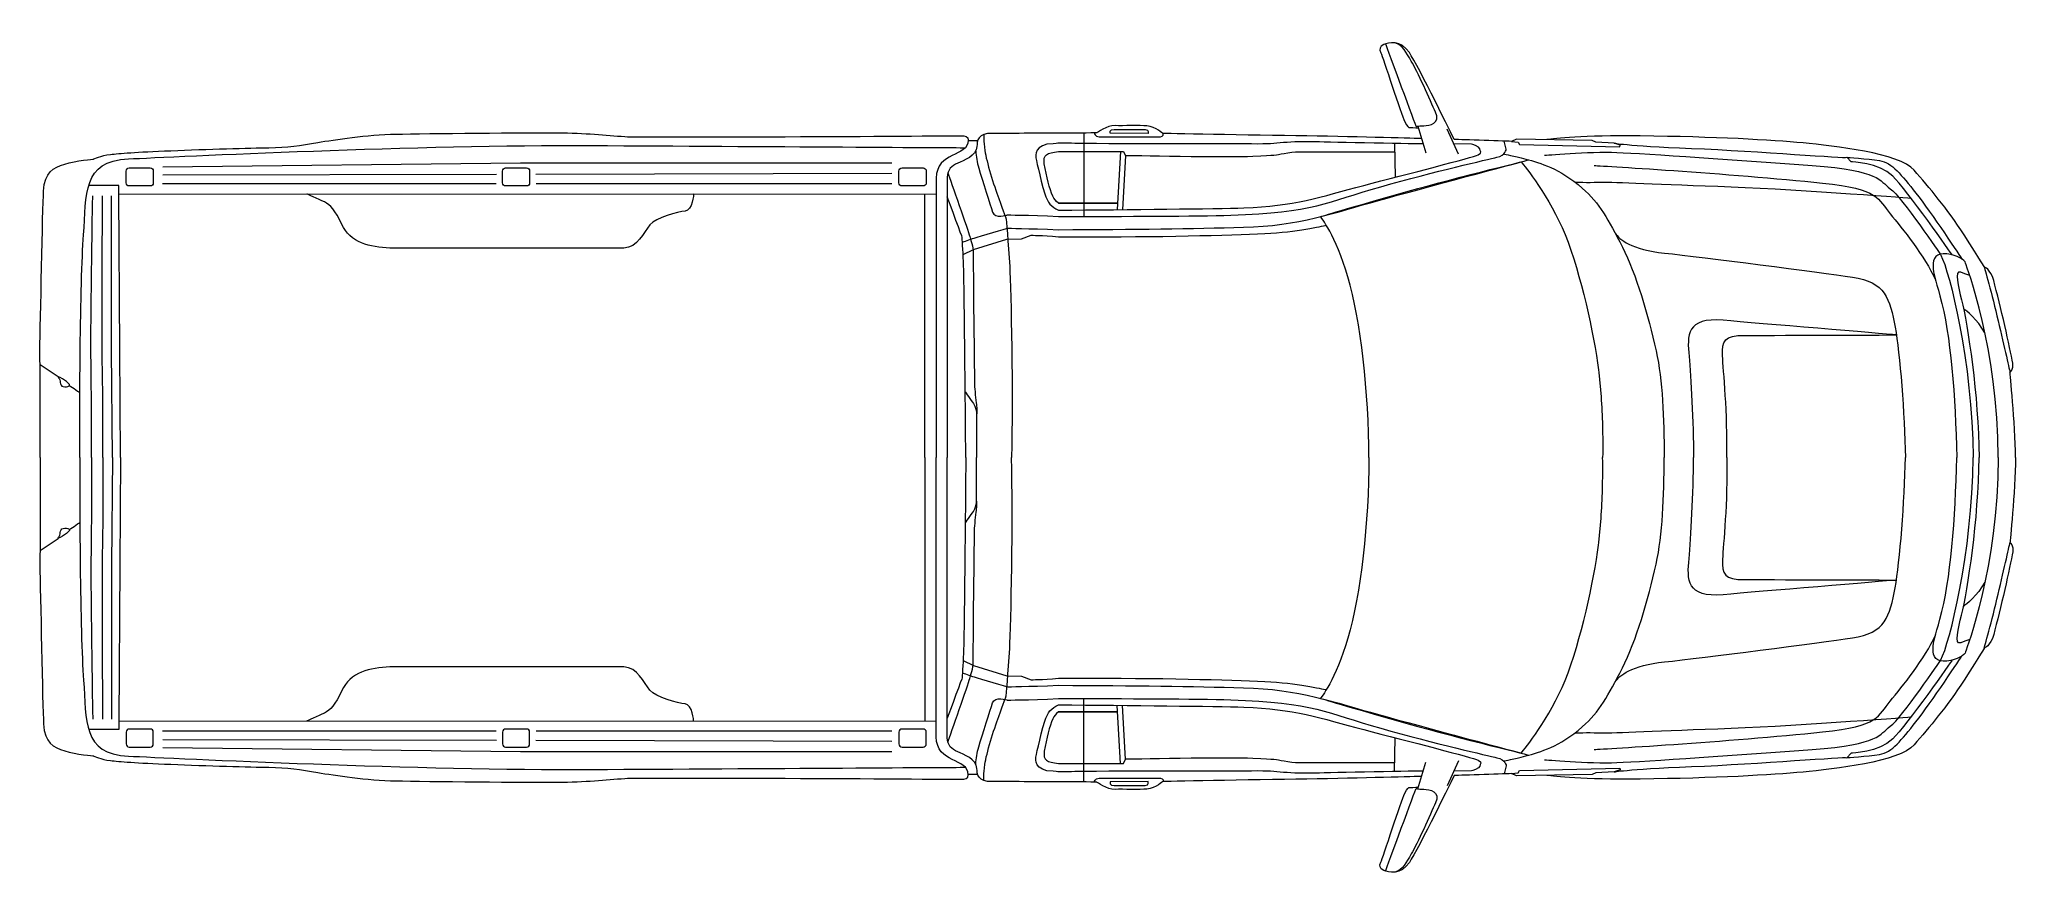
# Model space of a CAD drawing. Header units: metres. Extents: x -6024 to 0, y -1274 to 1274.
import ezdxf

# ---------------------------------------------------------------- set-up
doc = ezdxf.new("R2010")
doc.units = ezdxf.units.M
doc.layers.add('ceco.net 242', color=7, linetype='Continuous')

msp = doc.modelspace()

# ---------------------------------------------------------------- linework, layer by layer
at = {"layer": 'ceco.net 242'}
for p, q in [((-3192.3, 966), (-3163.9, 964.8)), ((-2917.5, 775.2), (-2737.2, 774.7)), ((-2917.5, -775.2), (-2737.2, -774.7)), ((-3192.3, -966), (-3163.9, -964.8))]:
    msp.add_line(p, q, dxfattribs=at)
at = {"layer": 'ceco.net 242', "lineweight": 18}
for points in [[(-2840, 988.9), (-2840, 734.8)], [(-1822, 1009.6), (-1797.1, 928.4)], [(-1697.8, 924.8), (-1732.5, 1000.5)], [(-1279.3, 961.5), (-1290.9, 965.7), (-1521, 970.6), (-1535.9, 963.2), (-1516.1, 961.5), (-1511.9, 954.1), (-1206.5, 946.6), (-1205.6, 951.7), (-1223.1, 958.2), (-1279.3, 961.5)], [(-2917.5, 932.2), (-2719.6, 932.2), (-2713.4, 919.8)], [(-2728.4, 932.2), (-2738.2, 755.4)], [(-1892.6, 957.2), (-1891.5, 853.9)], [(-3425, 897.5), (-4557.3, 896.8), (-5647.8, 884.5)], [(-4631.1, 862.3), (-5647.5, 860)], [(-3425, 865.1), (-4510.5, 862.6)], [(-5782, 802.4), (-5782, 828.6), (-5874, 828.6)], [(-5804, 327.6), (-5804, 797.4)], [(-5779.3, 328.8), (-5782, 802.4), (-3290, 804)], [(-4631.4, 833.7), (-5649, 833.7)], [(-3425, 833.7), (-4509.8, 833.7)], [(-3324.8, 0), (-3324.8, 329.3), (-3324.8, 804)], [(-5801, 0), (-5804, 327.6)], [(-5777.3, 0), (-5779.3, 328.8)], [(-5801, 0), (-5804, -327.6)], [(-5777.3, 0), (-5779.3, -328.8)], [(-3324.8, 0), (-3324.8, -329.3), (-3324.8, -804)], [(-5804, -327.6), (-5804, -797.4)], [(-5779.3, -328.8), (-5782, -802.4), (-3290, -804)], [(-2840, -988.9), (-2840, -734.8)], [(-2728.4, -932.2), (-2738.2, -755.4)], [(-5782, -802.4), (-5782, -828.6), (-5874, -828.6)], [(-4631.4, -833.7), (-5649, -833.7)], [(-3425, -833.7), (-4509.8, -833.7)], [(-3425, -897.5), (-4557.3, -896.8), (-5647.8, -884.5)], [(-4631.1, -862.3), (-5647.5, -860)], [(-3425, -865.1), (-4510.5, -862.6)], [(-1892.6, -957.2), (-1891.5, -853.9)], [(-2917.5, -932.2), (-2719.6, -932.2), (-2713.4, -919.8)], [(-1822, -1009.6), (-1797.1, -928.4)], [(-1697.8, -924.8), (-1732.5, -1000.5)], [(-1279.3, -961.5), (-1290.9, -965.7), (-1521, -970.6), (-1535.9, -963.2), (-1516.1, -961.5), (-1511.9, -954.1), (-1206.5, -946.6), (-1205.6, -951.7), (-1223.1, -958.2), (-1279.3, -961.5)]]:
    msp.add_lwpolyline(points, dxfattribs=at)
for points, knots in [([(-1535.9, 963.2), (-1567.3, 965.3), (-1711.1, 969.2), (-1711.1, 969.2), (-1711.1, 969.2), (-1821.2, 1194.4), (-1847.7, 1234), (-1874.2, 1273.8), (-1911.5, 1264.7), (-1925.5, 1258.9), (-1939.6, 1253.1), (-1939.6, 1244), (-1934.6, 1233.3), (-1929.7, 1222.4), (-1870.9, 1042.9), (-1862.6, 1024.7), (-1854.4, 1006.4), (-1848.5, 1005.7), (-1848.5, 1005.7), (-1848.5, 1005.7), (-1827.2, 1005.1), (-1820.6, 1004.9)], [34.117199, 34.117199, 34.117199, 34.117199, 35, 35, 35, 36, 36, 36, 37, 37, 37, 38, 38, 38, 39, 39, 39, 40, 40, 40, 40.846432, 40.846432, 40.846432, 40.846432]), ([(-1920.7, 1260.7), (-1915.9, 1247.8), (-1827.5, 1008.6), (-1827.5, 1008.6), (-1827.5, 1008.6), (-1822.6, 1010.4), (-1803.9, 1011), (-1785.3, 1011.6), (-1752.4, 1017.9), (-1767.9, 1052.6), (-1783.4, 1087.3), (-1824.4, 1178.6), (-1841.8, 1207.8), (-1857.6, 1234.3), (-1869.3, 1257.3), (-1888.6, 1263.1)], [0.026774, 0.026774, 0.026774, 0.026774, 1, 1, 1, 2, 2, 2, 3, 3, 3, 4, 4, 4, 4.909632, 4.909632, 4.909632, 4.909632]), ([(-6022.8, 328.2), (-6021.1, 409), (-6014.2, 757.1), (-6011.4, 811.8), (-6008.5, 870.9), (-5981.5, 883), (-5946.7, 894), (-5911.9, 905.1), (-5859.1, 909.5), (-5859.1, 909.5), (-5859.1, 909.5), (-5836.2, 920.2), (-5807.8, 923.5), (-5779.7, 926.8), (-5731.9, 931), (-5623.2, 935.1), (-5514.5, 939.3), (-5380.2, 943.4), (-5324.6, 944.2), (-5268.9, 945.1), (-5228.3, 950.8), (-5175.2, 960), (-5122.2, 969), (-5027.6, 983.9), (-4936.6, 985.5), (-4845.6, 987.2), (-4533.4, 990.5), (-4446, 989.7), (-4358.5, 988.9), (-4298.5, 982.3), (-4239.2, 978.1), (-4180, 974), (-3213.5, 980.6), (-3213.5, 980.6), (-3202.9, 980.6), (-3192.3, 978.9), (-3192.3, 967.4), (-3192.3, 914.1), (-3289.9, 934.3), (-3289.9, 851.1), (-3290.1, 710.3), (-3290.1, 492.1), (-3290.1, 492.1), (-3290.1, 492.1), (-3290.1, 247.6), (-3290.1, 0)], [0, 0, 0, 0, 1, 1, 1, 2, 2, 2, 3, 3, 3, 4, 4, 4, 5, 5, 5, 6, 6, 6, 7, 7, 7, 8, 8, 8, 9, 9, 9, 10, 10, 10, 11, 11, 11, 12, 12, 12, 13, 13, 13, 14, 14, 14, 14.498115, 14.498115, 14.498115, 14.498115]), ([(-2917.5, 988.4), (-3020.7, 987.9), (-3102.8, 987.6), (-3118, 987.9), (-3164.4, 988.8), (-3165.5, 964.2), (-3166.1, 947.4), (-3166.8, 919.2), (-3206.6, 905.1), (-3224.7, 896.9), (-3243, 888.7), (-3256.3, 878.6), (-3256.3, 853.8), (-3256.3, 853.8), (-3256.5, 427.1), (-3256.7, 0)], [47.670651, 47.670651, 47.670651, 47.670651, 48, 48, 48, 49, 49, 49, 50, 50, 50, 51, 51, 51, 51.509592, 51.509592, 51.509592, 51.509592]), ([(-3144.5, 984.5), (-3144.9, 981), (-3146.2, 965.8), (-3141.9, 935.6), (-3136.9, 900.9), (-3114.6, 830), (-3099.7, 789.2), (-3084.8, 748), (-3077.4, 729.5), (-3077.4, 729.5), (-3077.4, 729.5), (-3069.9, 653.7), (-3066.1, 581.8), (-3062.4, 510.8), (-3055.2, 186.2), (-3061, 0)], [0.130337, 0.130337, 0.130337, 0.130337, 1, 1, 1, 2, 2, 2, 3, 3, 3, 4, 4, 4, 4.986033, 4.986033, 4.986033, 4.986033]), ([(-1810.4, 971.7), (-1822.9, 972.1), (-1991.7, 977.5), (-2159.8, 980), (-2334.5, 982.4), (-2599.3, 987.5), (-2599.3, 987.5), (-2599.3, 987.5), (-2619.1, 1007.3), (-2648.2, 1010.5), (-2668.1, 1012.9), (-2721, 1010.5), (-2745, 1011.4), (-2769, 1012.3), (-2800.4, 989.1), (-2800.4, 989.1), (-2800.4, 989.1), (-2847.5, 988.9), (-2917.5, 988.4)], [42.037789, 42.037789, 42.037789, 42.037789, 43, 43, 43, 44, 44, 44, 45, 45, 45, 46, 46, 46, 47, 47, 47, 47.266735, 47.266735, 47.266735, 47.266735]), ([(-2917.5, 734.8), (-2710.7, 734.6), (-2499.5, 735.3), (-2391.9, 738.5), (-2139.8, 745.8), (-2098.8, 779.4), (-1934.9, 825.3), (-1771, 871.3), (-1608.4, 908.5), (-1581, 914.8), (-1553.7, 921), (-1552.5, 939.6), (-1552.5, 939.6), (-1552.5, 939.6), (-1559, 964.3), (-1559, 964.3)], [3.573031, 3.573031, 3.573031, 3.573031, 4, 4, 4, 5, 5, 5, 6, 6, 6, 7, 7, 7, 8, 8, 8, 8]), ([(-2807.5, 988.1), (-2807.5, 988.1), (-2808.5, 977.6), (-2793.1, 977.6), (-2781.6, 977.6), (-2617.3, 977.1), (-2606.9, 977.6), (-2596.4, 978), (-2597.9, 986.1), (-2597.9, 986.1)], [0, 0, 0, 0, 1, 1, 1, 2, 2, 2, 3, 3, 3, 3]), ([(-2644.2, 987.6), (-2644.2, 987.6), (-2640.7, 1000), (-2653.1, 1000), (-2653.1, 1000), (-2747.9, 1000), (-2747.9, 1000), (-2763.4, 1000), (-2759.4, 988.1), (-2759.4, 988.1), (-2759.4, 988.1), (-2644.2, 987.6), (-2644.2, 987.6)], [0, 0, 0, 0, 1, 1, 1, 2, 2, 2, 3, 3, 3, 4, 4, 4, 4]), ([(0, 0), (-1.2, 106), (-16.8, 259.8), (-16.8, 259.8), (-16.8, 259.8), (-5.1, 268.5), (-8.4, 287.1), (-16.8, 334.1), (-45.7, 463.4), (-66.5, 539.6), (-76, 575), (-95.3, 581), (-95.3, 581), (-95.3, 581), (-104.4, 597.5), (-156.6, 678.7), (-208.8, 759.8), (-263.4, 822.6), (-308.9, 875.7), (-354.4, 928.6), (-553.1, 949.3), (-647.5, 958.5), (-741.8, 967.6), (-916.5, 977.4), (-1144.1, 980), (-1321.8, 981.9), (-1402.2, 972.8), (-1428.8, 968.7)], [23.097189, 23.097189, 23.097189, 23.097189, 24, 24, 24, 25, 25, 25, 26, 26, 26, 27, 27, 27, 28, 28, 28, 29, 29, 29, 30, 30, 30, 31, 31, 31, 31.780663, 31.780663, 31.780663, 31.780663]), ([(-5899.7, 328.8), (-5898.1, 472.8), (-5895, 605), (-5889.5, 678.5), (-5880.3, 802), (-5894.5, 903.9), (-5752.4, 910.2), (-5610.2, 916.5), (-4861.7, 954), (-4341.3, 950.9), (-3821, 947.7), (-3201.2, 944.1), (-3201.2, 944.1)], [0, 0, 0, 0, 1, 1, 1, 2, 2, 2, 3, 3, 3, 4, 4, 4, 4]), ([(-3169.8, 933.7), (-3168.3, 918.2), (-3165.5, 899.4), (-3160.5, 882.2), (-3149.4, 843.7), (-3125.8, 770.4), (-3118.4, 748), (-3110.8, 725.7), (-3073.7, 739.3), (-3073.7, 739.3), (-3073.7, 739.3), (-3012.1, 738.9), (-2917.5, 734.8)], [0.55147, 0.55147, 0.55147, 0.55147, 1, 1, 1, 2, 2, 2, 3, 3, 3, 3.273903, 3.273903, 3.273903, 3.273903]), ([(-2917.5, 957.9), (-2917.5, 957.9), (-2917.5, 957.9), (-2933.8, 956.2), (-2991.7, 956.7), (-2986.7, 915.7), (-2986.7, 915.7), (-2986.7, 915.7), (-2974.2, 853.6), (-2959.4, 804), (-2951, 776.2), (-2938.8, 763.9), (-2917.5, 753.9)], [4.977376, 4.977376, 4.977376, 4.977376, 5, 5, 5, 6, 6, 6, 7, 7, 7, 7.559632, 7.559632, 7.559632, 7.559632]), ([(-2917.5, 775.2), (-2925.6, 781.5), (-2931.2, 788.8), (-2934.6, 796.4), (-2944.4, 818.8), (-2954.4, 856.1), (-2960.6, 894.6), (-2965.3, 923.6), (-2951.6, 927.9), (-2917.5, 932.2)], [0.657808, 0.657808, 0.657808, 0.657808, 1, 1, 1, 2, 2, 2, 2.753691, 2.753691, 2.753691, 2.753691]), ([(-1805.5, 955.6), (-1805.5, 955.6), (-2096.3, 960.8), (-2131.1, 962), (-2165.9, 963.2), (-2203.1, 962), (-2231.6, 959.5), (-2260.2, 957), (-2275.1, 954.5), (-2328.5, 955.7), (-2381.9, 957), (-2650.1, 954.5), (-2837.6, 957), (-2864, 957.4), (-2890.8, 957.7), (-2917.5, 957.9)], [0, 0, 0, 0, 1, 1, 1, 2, 2, 2, 3, 3, 3, 4, 4, 4, 4.140945, 4.140945, 4.140945, 4.140945]), ([(-2917.5, 753.9), (-2700.7, 755.5), (-2440.6, 758), (-2352.1, 760.8), (-2199.4, 765.7), (-2119.9, 794.2), (-1987, 829.1), (-1854.2, 863.8), (-1653, 914.8), (-1638.1, 922.2), (-1623.2, 929.7), (-1633.2, 933.4), (-1633.2, 940.9), (-1633.2, 948.3), (-1658.1, 954.5), (-1658.1, 954.5), (-1658.1, 954.5), (-1712, 955.8), (-1712, 955.8)], [8.420661, 8.420661, 8.420661, 8.420661, 9, 9, 9, 10, 10, 10, 11, 11, 11, 12, 12, 12, 13, 13, 13, 14, 14, 14, 14]), ([(-1892.3, 930.9), (-1892.3, 930.9), (-2124.9, 930.9), (-2124.9, 930.9), (-2168.3, 930.9), (-2199.4, 932.2), (-2229.2, 925.9), (-2259, 919.8), (-2251.5, 921), (-2324.9, 917.2), (-2398, 913.5), (-2713.4, 919.8), (-2713.4, 919.8), (-2713.4, 919.8), (-2722.2, 755.5), (-2722.2, 755.5)], [0, 0, 0, 0, 1, 1, 1, 2, 2, 2, 3, 3, 3, 4, 4, 4, 5, 5, 5, 5]), ([(-1971.2, 0), (-1970.7, 196.1), (-1996.7, 418.1), (-2035.1, 551), (-2071.3, 676.1), (-2118.9, 734.1), (-2118.9, 734.1), (-2118.9, 734.1), (-2030.9, 760.5), (-1880.3, 803.5), (-1733.4, 845.5), (-1495.2, 904), (-1483.4, 906.9)], [2.071872, 2.071872, 2.071872, 2.071872, 3, 3, 3, 4, 4, 4, 5, 5, 5, 5.974904, 5.974904, 5.974904, 5.974904]), ([(-1560.4, 925), (-1555.1, 924), (-1531.3, 919.6), (-1492.9, 909.4), (-1449, 897.8), (-1390, 881.8), (-1320.7, 820.8), (-1267.6, 774.1), (-1242.1, 726.5), (-1198.2, 641.2), (-1156.7, 560.5), (-1119.6, 433.5), (-1095.6, 325.1), (-1075.2, 233), (-1072.2, 122), (-1070.7, 0)], [0.125654, 0.125654, 0.125654, 0.125654, 1, 1, 1, 2, 2, 2, 3, 3, 3, 4, 4, 4, 4.848224, 4.848224, 4.848224, 4.848224]), ([(-1435.8, 921), (-1435.8, 921), (-1301.7, 933.4), (-1214.8, 929.7), (-1127.8, 925.9), (-831.1, 906), (-620.2, 890), (-409, 873.8), (-416.6, 844), (-381.7, 819.2), (-347, 794.2), (-227.7, 616.9), (-227.7, 616.9), (-200.8, 566.3), (-132.2, 292.5), (-128.5, 0)], [0, 0, 0, 0, 1, 1, 1, 2, 2, 2, 3, 3, 3, 4, 4, 4, 4.991267, 4.991267, 4.991267, 4.991267]), ([(-1223.3, 958.2), (-1223.3, 958.2), (-1196.1, 950.8), (-987.5, 942), (-779, 933.4), (-517.5, 911.4), (-514.6, 914.8)], [0, 0, 0, 0, 1, 1, 1, 2, 2, 2, 2]), ([(-192.7, 617.5), (-192.7, 617.5), (-332.1, 816.6), (-374.3, 857.7), (-416.6, 898.7), (-500.9, 901.1), (-500.9, 901.1), (-500.9, 901.1), (-514.6, 914.8), (-514.6, 914.8), (-514.6, 914.8), (-452.5, 911), (-414.1, 904.9), (-375.6, 898.7), (-348.2, 861.4), (-303.5, 805.5), (-258.8, 749.6), (-163.4, 604.9), (-163.4, 604.9)], [0, 0, 0, 0, 1, 1, 1, 2, 2, 2, 3, 3, 3, 4, 4, 4, 5, 5, 5, 6, 6, 6, 6]), ([(-5759.8, 837), (-5759.8, 831.7), (-5755.5, 827.5), (-5750.3, 827.5), (-5750.3, 827.5), (-5686.3, 827.5), (-5686.3, 827.5), (-5681.1, 827.5), (-5676.8, 831.7), (-5676.8, 837), (-5676.8, 837), (-5676.8, 873), (-5676.8, 873), (-5676.8, 878.2), (-5681.1, 882.5), (-5686.3, 882.5), (-5686.3, 882.5), (-5750.3, 882.5), (-5750.3, 882.5), (-5755.5, 882.5), (-5759.8, 878.2), (-5759.8, 873), (-5759.8, 873), (-5759.8, 837), (-5759.8, 837)], [0, 0, 0, 0, 1, 1, 1, 2, 2, 2, 3, 3, 3, 4, 4, 4, 5, 5, 5, 6, 6, 6, 7, 7, 7, 8, 8, 8, 8]), ([(-4612.5, 837.1), (-4612.5, 831.8), (-4608.2, 827.5), (-4602.9, 827.5), (-4602.9, 827.5), (-4539, 827.5), (-4539, 827.5), (-4533.7, 827.5), (-4529.5, 831.8), (-4529.5, 837.1), (-4529.5, 837.1), (-4529.5, 873), (-4529.5, 873), (-4529.5, 878.3), (-4533.7, 882.5), (-4539, 882.5), (-4539, 882.5), (-4602.9, 882.5), (-4602.9, 882.5), (-4608.2, 882.5), (-4612.5, 878.3), (-4612.5, 873), (-4612.5, 873), (-4612.5, 837.1), (-4612.5, 837.1)], [0, 0, 0, 0, 1, 1, 1, 2, 2, 2, 3, 3, 3, 4, 4, 4, 5, 5, 5, 6, 6, 6, 7, 7, 7, 8, 8, 8, 8]), ([(-3403.6, 837.1), (-3403.6, 831.8), (-3399.4, 827.5), (-3394, 827.5), (-3394, 827.5), (-3330.1, 827.5), (-3330.1, 827.5), (-3324.9, 827.5), (-3320.5, 831.8), (-3320.5, 837.1), (-3320.5, 837.1), (-3320.5, 873), (-3320.5, 873), (-3320.5, 878.3), (-3324.9, 882.5), (-3330.1, 882.5), (-3330.1, 882.5), (-3394, 882.5), (-3394, 882.5), (-3399.4, 882.5), (-3403.6, 878.3), (-3403.6, 873), (-3403.6, 873), (-3403.6, 837.1), (-3403.6, 837.1)], [0, 0, 0, 0, 1, 1, 1, 2, 2, 2, 3, 3, 3, 4, 4, 4, 5, 5, 5, 6, 6, 6, 7, 7, 7, 8, 8, 8, 8]), ([(-3254.6, 867.6), (-3246, 843), (-3193.2, 691.4), (-3187.8, 673.2), (-3182.1, 653.4), (-3176.3, 635.9), (-3177.1, 619.4), (-3177.9, 602.8), (-3173.8, 233.7), (-3173, 215.4), (-3172.1, 197.2), (-3167.9, 164.9), (-3167.2, 157.5), (-3166.4, 150), (-3166.4, 140.9), (-3167.2, 128.5), (-3167.6, 122.3), (-3167.8, 62.5), (-3167.8, 0)], [0.081457, 0.081457, 0.081457, 0.081457, 1, 1, 1, 2, 2, 2, 3, 3, 3, 4, 4, 4, 5, 5, 5, 5.497294, 5.497294, 5.497294, 5.497294]), ([(-2917.5, 694.2), (-2681.3, 695.2), (-2510.1, 697.6), (-2353, 701.5), (-2186.6, 705.6), (-2073.2, 747.1), (-1941.5, 783.5), (-1809.9, 819.9), (-1507, 901), (-1507, 901), (-1507, 901), (-1432.1, 812.8), (-1382.3, 701.1), (-1332.8, 589.4), (-1290.5, 404.4), (-1274.4, 288.9), (-1273, 279.1), (-1271.7, 269.2), (-1270.5, 259.4), (-1270.5, 259.4), (-1263.3, 185.1), (-1263.3, 185.1), (-1259.1, 127.4), (-1257.5, 66.7), (-1258.6, 0)], [3.055273, 3.055273, 3.055273, 3.055273, 4, 4, 4, 5, 5, 5, 6, 6, 6, 7, 7, 7, 8, 8, 8, 9, 9, 9, 10, 10, 10, 10.671452, 10.671452, 10.671452, 10.671452]), ([(-1284.3, 890), (-1284.3, 890), (-868.1, 865.6), (-587.9, 836.5), (-414.8, 818.6), (-419, 787), (-381.7, 742.2), (-344.9, 698), (-276.5, 613.6), (-243.8, 541)], [0, 0, 0, 0, 1, 1, 1, 2, 2, 2, 2.989104, 2.989104, 2.989104, 2.989104]), ([(-4029.4, 803.5), (-4029.4, 803.5), (-4033.5, 752.4), (-4055.4, 750.9), (-4077.2, 749.2), (-4144.4, 730.6), (-4163.1, 708.7), (-4181.9, 686.8), (-4200.7, 638.4), (-4242.8, 638.4), (-4285, 638.4), (-4908.5, 637.1), (-4955.4, 638.4), (-5016.3, 639.9), (-5077.2, 655.5), (-5102.3, 710.3), (-5122.3, 754), (-5136.7, 769.5), (-5155.4, 779), (-5174.1, 788.3), (-5208.7, 802.8), (-5208.7, 802.8)], [0, 0, 0, 0, 1, 1, 1, 2, 2, 2, 3, 3, 3, 4, 4, 4, 5, 5, 5, 6, 6, 6, 7, 7, 7, 7]), ([(-3200.2, 0), (-3200.5, 133.3), (-3205.2, 567.5), (-3206.9, 597.8), (-3208.5, 629.3), (-3211, 671.5), (-3211, 671.5), (-3211, 671.5), (-3246.1, 766.6), (-3256.3, 794.1)], [3.036751, 3.036751, 3.036751, 3.036751, 4, 4, 4, 5, 5, 5, 5.855534, 5.855534, 5.855534, 5.855534]), ([(-1340.2, 839.1), (-1340.2, 839.1), (-1305.4, 837.9), (-1271.9, 839.1), (-1238.4, 840.3), (-1120.4, 834.1), (-906.9, 826.7), (-701.7, 819.5), (-346.2, 792.8), (-318.9, 790.8)], [0, 0, 0, 0, 1, 1, 1, 2, 2, 2, 2.961059, 2.961059, 2.961059, 2.961059]), ([(-3210.1, 656.1), (-3205.9, 657.7), (-3188.4, 664.6), (-3174.6, 668.9), (-3158.9, 673.9), (-3072, 698.7), (-3072, 698.7), (-3072, 698.7), (-3010.9, 697.9), (-2917.5, 694.2)], [0.124121, 0.124121, 0.124121, 0.124121, 1, 1, 1, 2, 2, 2, 2.499562, 2.499562, 2.499562, 2.499562]), ([(-3208, 618.9), (-3208, 618.9), (-3176.6, 633.8), (-3176.6, 633.8), (-3176.6, 633.8), (-3074.8, 664.9), (-3074.8, 664.9), (-3074.8, 664.9), (-3030.2, 666.1), (-3030.2, 666.1), (-3030.2, 666.1), (-3000.4, 677.3), (-3000.4, 677.3), (-3000.4, 677.3), (-2969.1, 677.2), (-2917.5, 673)], [0, 0, 0, 0, 1, 1, 1, 2, 2, 2, 3, 3, 3, 4, 4, 4, 4.342597, 4.342597, 4.342597, 4.342597]), ([(-2917.5, 673), (-2900.4, 672.9), (-2883.2, 672.8), (-2866.1, 672.7), (-2607.9, 671.4), (-2399.3, 677.7), (-2288.7, 682.6), (-2189.6, 687), (-2115.5, 704.5), (-2101.3, 708.1)], [4.933752, 4.933752, 4.933752, 4.933752, 5, 5, 5, 6, 6, 6, 6.897095, 6.897095, 6.897095, 6.897095]), ([(-1220.3, 683.8), (-1207.6, 664.5), (-1171.6, 633.8), (-1069.5, 623), (-954.8, 610.9), (-597.8, 564.6), (-497.3, 549.8), (-396.6, 534.9), (-383, 483.9), (-366.8, 397), (-352.2, 318.2), (-338.6, 132.1), (-335.3, 0)], [0.331921, 0.331921, 0.331921, 0.331921, 1, 1, 1, 2, 2, 2, 3, 3, 3, 3.907146, 3.907146, 3.907146, 3.907146]), ([(-52.7, 0), (-52.9, 333.8), (-149.6, 582.2), (-152, 592), (-154.5, 601.9), (-176.9, 616.9), (-209.2, 620.5), (-241.4, 624.3), (-252.6, 606.7), (-251.4, 583.3), (-250.1, 559.7), (-244.4, 543.4), (-230.2, 492.6), (-197.5, 374.9), (-183, 186.3), (-179.2, 0)], [0.019705, 0.019705, 0.019705, 0.019705, 1, 1, 1, 2, 2, 2, 3, 3, 3, 4, 4, 4, 4.878107, 4.878107, 4.878107, 4.878107]), ([(-138.3, 553.5), (-138.3, 553.5), (-148.4, 557), (-167, 564.6), (-188, 573.3), (-174.1, 518.7), (-164.5, 480.2), (-145.7, 405), (-112.5, 190), (-111, 0)], [0, 0, 0, 0, 1, 1, 1, 2, 2, 2, 2.945553, 2.945553, 2.945553, 2.945553]), ([(-95.5, 581.4), (-95.5, 581.4), (-71.4, 496.4), (-52.8, 416.8), (-34.1, 337.4), (-16.8, 259.8), (-16.8, 259.8)], [0, 0, 0, 0, 1, 1, 1, 2, 2, 2, 2]), ([(-363, 373.8), (-404, 377.2), (-783.9, 408.7), (-890.7, 418.1), (-1003.7, 428), (-1001.2, 372.1), (-995.1, 307.6), (-989.1, 245.8), (-982, 107.6), (-981.4, 0)], [17.054386, 17.054386, 17.054386, 17.054386, 18, 18, 18, 19, 19, 19, 19.958012, 19.958012, 19.958012, 19.958012]), ([(-880.3, 0), (-876.9, 135.7), (-890.8, 266), (-893.2, 310.1), (-895.7, 356.1), (-887, 372.1), (-826.1, 372.1), (-768.7, 372.1), (-402.9, 373.3), (-362.9, 373.5)], [14.038684, 14.038684, 14.038684, 14.038684, 15, 15, 15, 16, 16, 16, 16.945074, 16.945074, 16.945074, 16.945074]), ([(-6021.4, 0), (-6021.4, 144.7), (-6021.4, 285.8), (-6021.4, 285.8), (-6021.4, 285.8), (-6023.7, 294.2), (-6023.2, 315.1), (-6023.1, 318), (-6023, 322.9), (-6022.8, 329.3)], [2.503282, 2.503282, 2.503282, 2.503282, 3, 3, 3, 4, 4, 4, 5, 5, 5, 5]), ([(-5900.7, 0), (-5900.7, 7.6), (-5900.8, 12.3), (-5900.8, 17), (-5901.1, 115.6), (-5900.8, 225.5), (-5899.6, 329.3)], [0.949768, 0.949768, 0.949768, 0.949768, 1, 1, 1, 2, 2, 2, 2]), ([(-6021.4, 283.5), (-6021.4, 283.5), (-5966.9, 246.7), (-5966.9, 246.7), (-5966.9, 246.7), (-5967.7, 243.7), (-5965.8, 242.4), (-5963.9, 241), (-5961.4, 238), (-5960.8, 233), (-5960.3, 228), (-5959.5, 220.8), (-5955.3, 217.9), (-5951.2, 214.8), (-5940.7, 215.1), (-5937.7, 216.4), (-5934.7, 217.9), (-5932.1, 219.2), (-5932.1, 219.2), (-5932.1, 219.2), (-5905.5, 201.2), (-5900.6, 197.9)], [0, 0, 0, 0, 1, 1, 1, 2, 2, 2, 3, 3, 3, 4, 4, 4, 5, 5, 5, 6, 6, 6, 6.908205, 6.908205, 6.908205, 6.908205]), ([(-5932.1, 219.2), (-5932.1, 219.2), (-5930, 222.5), (-5941.9, 231.6), (-5959.5, 245.1), (-5966.9, 246.7), (-5966.9, 246.7)], [0, 0, 0, 0, 1, 1, 1, 2, 2, 2, 2]), ([(-3201.9, 200.5), (-3201.9, 200.5), (-3182.9, 173.3), (-3176.3, 164.1), (-3169.7, 155.2), (-3167.3, 141.4), (-3167.2, 128.4)], [0, 0, 0, 0, 1, 1, 1, 1.982338, 1.982338, 1.982338, 1.982338]), ([(-6021.4, 0), (-6021.4, -144.7), (-6021.4, -285.8), (-6021.4, -285.8), (-6021.4, -285.8), (-6023.7, -294.2), (-6023.2, -315.1), (-6023.1, -318), (-6023, -322.9), (-6022.8, -329.3)], [2.503282, 2.503282, 2.503282, 2.503282, 3, 3, 3, 4, 4, 4, 5, 5, 5, 5]), ([(-6022.8, -328.2), (-6021.1, -409), (-6014.2, -757.1), (-6011.4, -811.8), (-6008.5, -870.9), (-5981.5, -883), (-5946.7, -894), (-5911.9, -905.1), (-5859.1, -909.5), (-5859.1, -909.5), (-5859.1, -909.5), (-5836.2, -920.2), (-5807.8, -923.5), (-5779.7, -926.8), (-5731.9, -931), (-5623.2, -935.1), (-5514.5, -939.3), (-5380.2, -943.4), (-5324.6, -944.2), (-5268.9, -945.1), (-5228.3, -950.8), (-5175.2, -960), (-5122.2, -969), (-5027.6, -983.9), (-4936.6, -985.5), (-4845.6, -987.2), (-4533.4, -990.5), (-4446, -989.7), (-4358.5, -988.9), (-4298.5, -982.3), (-4239.2, -978.1), (-4180, -974), (-3213.5, -980.6), (-3213.5, -980.6), (-3202.9, -980.6), (-3192.3, -978.9), (-3192.3, -967.4), (-3192.3, -914.1), (-3289.9, -934.3), (-3289.9, -851.1), (-3290.1, -710.3), (-3290.1, -492.1), (-3290.1, -492.1), (-3290.1, -492.1), (-3290.1, -247.6), (-3290.1, 0)], [0, 0, 0, 0, 1, 1, 1, 2, 2, 2, 3, 3, 3, 4, 4, 4, 5, 5, 5, 6, 6, 6, 7, 7, 7, 8, 8, 8, 9, 9, 9, 10, 10, 10, 11, 11, 11, 12, 12, 12, 13, 13, 13, 14, 14, 14, 14.498115, 14.498115, 14.498115, 14.498115]), ([(-5900.7, 0), (-5900.7, -7.6), (-5900.8, -12.3), (-5900.8, -17), (-5901.1, -115.6), (-5900.8, -225.5), (-5899.6, -329.3)], [0.949768, 0.949768, 0.949768, 0.949768, 1, 1, 1, 2, 2, 2, 2]), ([(-2917.5, -988.4), (-3020.7, -987.9), (-3102.8, -987.6), (-3118, -987.9), (-3164.4, -988.8), (-3165.5, -964.2), (-3166.1, -947.4), (-3166.8, -919.2), (-3206.6, -905.1), (-3224.7, -896.9), (-3243, -888.7), (-3256.3, -878.6), (-3256.3, -853.8), (-3256.3, -853.8), (-3256.5, -427.1), (-3256.7, 0)], [47.670651, 47.670651, 47.670651, 47.670651, 48, 48, 48, 49, 49, 49, 50, 50, 50, 51, 51, 51, 51.509592, 51.509592, 51.509592, 51.509592]), ([(-3200.2, 0), (-3200.5, -133.3), (-3205.2, -567.5), (-3206.9, -597.8), (-3208.5, -629.3), (-3211, -671.5), (-3211, -671.5), (-3211, -671.5), (-3246.1, -766.6), (-3256.3, -794.1)], [3.036751, 3.036751, 3.036751, 3.036751, 4, 4, 4, 5, 5, 5, 5.855534, 5.855534, 5.855534, 5.855534]), ([(-3254.6, -867.6), (-3246, -843), (-3193.2, -691.4), (-3187.8, -673.2), (-3182.1, -653.4), (-3176.3, -635.9), (-3177.1, -619.4), (-3177.9, -602.8), (-3173.8, -233.7), (-3173, -215.4), (-3172.1, -197.2), (-3167.9, -164.9), (-3167.2, -157.5), (-3166.4, -150), (-3166.4, -140.9), (-3167.2, -128.5), (-3167.6, -122.3), (-3167.8, -62.5), (-3167.8, 0)], [0.081457, 0.081457, 0.081457, 0.081457, 1, 1, 1, 2, 2, 2, 3, 3, 3, 4, 4, 4, 5, 5, 5, 5.497294, 5.497294, 5.497294, 5.497294]), ([(-3144.5, -984.5), (-3144.9, -981), (-3146.2, -965.8), (-3141.9, -935.6), (-3136.9, -900.9), (-3114.6, -830), (-3099.7, -789.2), (-3084.8, -748), (-3077.4, -729.5), (-3077.4, -729.5), (-3077.4, -729.5), (-3069.9, -653.7), (-3066.1, -581.8), (-3062.4, -510.8), (-3055.2, -186.2), (-3061, 0)], [0.130337, 0.130337, 0.130337, 0.130337, 1, 1, 1, 2, 2, 2, 3, 3, 3, 4, 4, 4, 4.986033, 4.986033, 4.986033, 4.986033]), ([(-2917.5, -694.2), (-2681.3, -695.2), (-2510.1, -697.6), (-2353, -701.5), (-2186.6, -705.6), (-2073.2, -747.1), (-1941.5, -783.5), (-1809.9, -819.9), (-1507, -901), (-1507, -901), (-1507, -901), (-1432.1, -812.8), (-1382.3, -701.1), (-1332.8, -589.4), (-1290.5, -404.4), (-1274.4, -288.9), (-1273, -279.1), (-1271.7, -269.2), (-1270.5, -259.4), (-1270.5, -259.4), (-1263.3, -185.1), (-1263.3, -185.1), (-1259.1, -127.4), (-1257.5, -66.7), (-1258.6, 0)], [3.055273, 3.055273, 3.055273, 3.055273, 4, 4, 4, 5, 5, 5, 6, 6, 6, 7, 7, 7, 8, 8, 8, 9, 9, 9, 10, 10, 10, 10.671452, 10.671452, 10.671452, 10.671452]), ([(-1971.2, 0), (-1970.7, -196.1), (-1996.7, -418.1), (-2035.1, -551), (-2071.3, -676.1), (-2118.9, -734.1), (-2118.9, -734.1), (-2118.9, -734.1), (-2030.9, -760.5), (-1880.3, -803.5), (-1733.4, -845.5), (-1495.2, -904), (-1483.4, -906.9)], [2.071872, 2.071872, 2.071872, 2.071872, 3, 3, 3, 4, 4, 4, 5, 5, 5, 5.974904, 5.974904, 5.974904, 5.974904]), ([(-1560.4, -925), (-1555.1, -924), (-1531.3, -919.6), (-1492.9, -909.4), (-1449, -897.8), (-1390, -881.8), (-1320.7, -820.8), (-1267.6, -774.1), (-1242.1, -726.5), (-1198.2, -641.2), (-1156.7, -560.5), (-1119.6, -433.5), (-1095.6, -325.1), (-1075.2, -233), (-1072.2, -122), (-1070.7, 0)], [0.125654, 0.125654, 0.125654, 0.125654, 1, 1, 1, 2, 2, 2, 3, 3, 3, 4, 4, 4, 4.848224, 4.848224, 4.848224, 4.848224]), ([(-1435.8, -921), (-1435.8, -921), (-1301.7, -933.4), (-1214.8, -929.7), (-1127.8, -925.9), (-831.1, -906), (-620.2, -890), (-409, -873.8), (-416.6, -844), (-381.7, -819.2), (-347, -794.2), (-227.7, -616.9), (-227.7, -616.9), (-200.8, -566.3), (-132.2, -292.5), (-128.5, 0)], [0, 0, 0, 0, 1, 1, 1, 2, 2, 2, 3, 3, 3, 4, 4, 4, 4.991267, 4.991267, 4.991267, 4.991267]), ([(0, 0), (-1.2, -106), (-16.8, -259.8), (-16.8, -259.8), (-16.8, -259.8), (-5.1, -268.5), (-8.4, -287.1), (-16.8, -334.1), (-45.7, -463.4), (-66.5, -539.6), (-76, -575), (-95.3, -581), (-95.3, -581), (-95.3, -581), (-104.4, -597.5), (-156.6, -678.7), (-208.8, -759.8), (-263.4, -822.6), (-308.9, -875.7), (-354.4, -928.6), (-553.1, -949.3), (-647.5, -958.5), (-741.8, -967.6), (-916.5, -977.4), (-1144.1, -980), (-1321.8, -981.9), (-1402.2, -972.8), (-1428.8, -968.7)], [23.097189, 23.097189, 23.097189, 23.097189, 24, 24, 24, 25, 25, 25, 26, 26, 26, 27, 27, 27, 28, 28, 28, 29, 29, 29, 30, 30, 30, 31, 31, 31, 31.780663, 31.780663, 31.780663, 31.780663]), ([(-1220.3, -683.8), (-1207.6, -664.5), (-1171.6, -633.8), (-1069.5, -623), (-954.8, -610.9), (-597.8, -564.6), (-497.3, -549.8), (-396.6, -534.9), (-383, -483.9), (-366.8, -397), (-352.2, -318.2), (-338.6, -132.1), (-335.3, 0)], [0.331921, 0.331921, 0.331921, 0.331921, 1, 1, 1, 2, 2, 2, 3, 3, 3, 3.907146, 3.907146, 3.907146, 3.907146]), ([(-880.3, 0), (-876.9, -135.7), (-890.8, -266), (-893.2, -310.1), (-895.7, -356.1), (-887, -372.1), (-826.1, -372.1), (-768.7, -372.1), (-402.9, -373.3), (-362.9, -373.5)], [14.038684, 14.038684, 14.038684, 14.038684, 15, 15, 15, 16, 16, 16, 16.945074, 16.945074, 16.945074, 16.945074]), ([(-52.7, 0), (-52.9, -333.8), (-149.6, -582.2), (-152, -592), (-154.5, -601.9), (-176.9, -616.9), (-209.2, -620.5), (-241.4, -624.3), (-252.6, -606.7), (-251.4, -583.3), (-250.1, -559.7), (-244.4, -543.4), (-230.2, -492.6), (-197.5, -374.9), (-183, -186.3), (-179.2, 0)], [0.019705, 0.019705, 0.019705, 0.019705, 1, 1, 1, 2, 2, 2, 3, 3, 3, 4, 4, 4, 4.878107, 4.878107, 4.878107, 4.878107]), ([(-138.3, -553.5), (-138.3, -553.5), (-148.4, -557), (-167, -564.6), (-188, -573.3), (-174.1, -518.7), (-164.5, -480.2), (-145.7, -405), (-112.5, -190), (-111, 0)], [0, 0, 0, 0, 1, 1, 1, 2, 2, 2, 2.945553, 2.945553, 2.945553, 2.945553]), ([(-363, -373.8), (-404, -377.2), (-783.9, -408.7), (-890.7, -418.1), (-1003.7, -428), (-1001.2, -372.1), (-995.1, -307.6), (-989.1, -245.8), (-982, -107.6), (-981.4, 0)], [17.054386, 17.054386, 17.054386, 17.054386, 18, 18, 18, 19, 19, 19, 19.958012, 19.958012, 19.958012, 19.958012]), ([(-3201.9, -200.5), (-3201.9, -200.5), (-3182.9, -173.3), (-3176.3, -164.1), (-3169.7, -155.2), (-3167.3, -141.4), (-3167.2, -128.4)], [0, 0, 0, 0, 1, 1, 1, 1.982338, 1.982338, 1.982338, 1.982338]), ([(-6021.4, -283.5), (-6021.4, -283.5), (-5966.9, -246.7), (-5966.9, -246.7), (-5966.9, -246.7), (-5967.7, -243.7), (-5965.8, -242.4), (-5963.9, -241), (-5961.4, -238), (-5960.8, -233), (-5960.3, -228), (-5959.5, -220.8), (-5955.3, -217.9), (-5951.2, -214.8), (-5940.7, -215.1), (-5937.7, -216.4), (-5934.7, -217.9), (-5932.1, -219.2), (-5932.1, -219.2), (-5932.1, -219.2), (-5905.5, -201.2), (-5900.6, -197.9)], [0, 0, 0, 0, 1, 1, 1, 2, 2, 2, 3, 3, 3, 4, 4, 4, 5, 5, 5, 6, 6, 6, 6.908205, 6.908205, 6.908205, 6.908205]), ([(-5932.1, -219.2), (-5932.1, -219.2), (-5930, -222.5), (-5941.9, -231.6), (-5959.5, -245.1), (-5966.9, -246.7), (-5966.9, -246.7)], [0, 0, 0, 0, 1, 1, 1, 2, 2, 2, 2]), ([(-95.5, -581.4), (-95.5, -581.4), (-71.4, -496.4), (-52.8, -416.8), (-34.1, -337.4), (-16.8, -259.8), (-16.8, -259.8)], [0, 0, 0, 0, 1, 1, 1, 2, 2, 2, 2]), ([(-5899.7, -328.8), (-5898.1, -472.8), (-5895, -605), (-5889.5, -678.5), (-5880.3, -802), (-5894.5, -903.9), (-5752.4, -910.2), (-5610.2, -916.5), (-4861.7, -954), (-4341.3, -950.9), (-3821, -947.7), (-3201.2, -944.1), (-3201.2, -944.1)], [0, 0, 0, 0, 1, 1, 1, 2, 2, 2, 3, 3, 3, 4, 4, 4, 4]), ([(-1284.3, -890), (-1284.3, -890), (-868.1, -865.6), (-587.9, -836.5), (-414.8, -818.6), (-419, -787), (-381.7, -742.2), (-344.9, -698), (-276.5, -613.6), (-243.8, -541)], [0, 0, 0, 0, 1, 1, 1, 2, 2, 2, 2.989104, 2.989104, 2.989104, 2.989104]), ([(-4029.4, -803.5), (-4029.4, -803.5), (-4033.5, -752.4), (-4055.4, -750.9), (-4077.2, -749.2), (-4144.4, -730.6), (-4163.1, -708.7), (-4181.9, -686.8), (-4200.7, -638.4), (-4242.8, -638.4), (-4285, -638.4), (-4908.5, -637.1), (-4955.4, -638.4), (-5016.3, -639.9), (-5077.2, -655.5), (-5102.3, -710.3), (-5122.3, -754), (-5136.7, -769.5), (-5155.4, -779), (-5174.1, -788.3), (-5208.7, -802.8), (-5208.7, -802.8)], [0, 0, 0, 0, 1, 1, 1, 2, 2, 2, 3, 3, 3, 4, 4, 4, 5, 5, 5, 6, 6, 6, 7, 7, 7, 7]), ([(-3210.1, -656.1), (-3205.9, -657.7), (-3188.4, -664.6), (-3174.6, -668.9), (-3158.9, -673.9), (-3072, -698.7), (-3072, -698.7), (-3072, -698.7), (-3010.9, -697.9), (-2917.5, -694.2)], [0.124121, 0.124121, 0.124121, 0.124121, 1, 1, 1, 2, 2, 2, 2.499562, 2.499562, 2.499562, 2.499562]), ([(-3208, -618.9), (-3208, -618.9), (-3176.6, -633.8), (-3176.6, -633.8), (-3176.6, -633.8), (-3074.8, -664.9), (-3074.8, -664.9), (-3074.8, -664.9), (-3030.2, -666.1), (-3030.2, -666.1), (-3030.2, -666.1), (-3000.4, -677.3), (-3000.4, -677.3), (-3000.4, -677.3), (-2969.1, -677.2), (-2917.5, -673)], [0, 0, 0, 0, 1, 1, 1, 2, 2, 2, 3, 3, 3, 4, 4, 4, 4.342597, 4.342597, 4.342597, 4.342597]), ([(-192.7, -617.5), (-192.7, -617.5), (-332.1, -816.6), (-374.3, -857.7), (-416.6, -898.7), (-500.9, -901.1), (-500.9, -901.1), (-500.9, -901.1), (-514.6, -914.8), (-514.6, -914.8), (-514.6, -914.8), (-452.5, -911), (-414.1, -904.9), (-375.6, -898.7), (-348.2, -861.4), (-303.5, -805.5), (-258.8, -749.6), (-163.4, -604.9), (-163.4, -604.9)], [0, 0, 0, 0, 1, 1, 1, 2, 2, 2, 3, 3, 3, 4, 4, 4, 5, 5, 5, 6, 6, 6, 6]), ([(-2917.5, -673), (-2900.4, -672.9), (-2883.2, -672.8), (-2866.1, -672.7), (-2607.9, -671.4), (-2399.3, -677.7), (-2288.7, -682.6), (-2189.6, -687), (-2115.5, -704.5), (-2101.3, -708.1)], [4.933752, 4.933752, 4.933752, 4.933752, 5, 5, 5, 6, 6, 6, 6.897095, 6.897095, 6.897095, 6.897095]), ([(-3169.8, -933.7), (-3168.3, -918.2), (-3165.5, -899.4), (-3160.5, -882.2), (-3149.4, -843.7), (-3125.8, -770.4), (-3118.4, -748), (-3110.8, -725.7), (-3073.7, -739.3), (-3073.7, -739.3), (-3073.7, -739.3), (-3012.1, -738.9), (-2917.5, -734.8)], [0.55147, 0.55147, 0.55147, 0.55147, 1, 1, 1, 2, 2, 2, 3, 3, 3, 3.273903, 3.273903, 3.273903, 3.273903]), ([(-2917.5, -957.9), (-2917.5, -957.9), (-2917.5, -957.9), (-2933.8, -956.2), (-2991.7, -956.7), (-2986.7, -915.7), (-2986.7, -915.7), (-2986.7, -915.7), (-2974.2, -853.6), (-2959.4, -804), (-2951, -776.2), (-2938.8, -763.9), (-2917.5, -753.9)], [4.977376, 4.977376, 4.977376, 4.977376, 5, 5, 5, 6, 6, 6, 7, 7, 7, 7.559632, 7.559632, 7.559632, 7.559632]), ([(-2917.5, -775.2), (-2925.6, -781.5), (-2931.2, -788.8), (-2934.6, -796.4), (-2944.4, -818.8), (-2954.4, -856.1), (-2960.6, -894.6), (-2965.3, -923.6), (-2951.6, -927.9), (-2917.5, -932.2)], [0.657808, 0.657808, 0.657808, 0.657808, 1, 1, 1, 2, 2, 2, 2.753691, 2.753691, 2.753691, 2.753691]), ([(-2917.5, -734.8), (-2710.7, -734.6), (-2499.5, -735.3), (-2391.9, -738.5), (-2139.8, -745.8), (-2098.8, -779.4), (-1934.9, -825.3), (-1771, -871.3), (-1608.4, -908.5), (-1581, -914.8), (-1553.7, -921), (-1552.5, -939.6), (-1552.5, -939.6), (-1552.5, -939.6), (-1559, -964.3), (-1559, -964.3)], [3.573031, 3.573031, 3.573031, 3.573031, 4, 4, 4, 5, 5, 5, 6, 6, 6, 7, 7, 7, 8, 8, 8, 8]), ([(-2917.5, -753.9), (-2700.7, -755.5), (-2440.6, -758), (-2352.1, -760.8), (-2199.4, -765.7), (-2119.9, -794.2), (-1987, -829.1), (-1854.2, -863.8), (-1653, -914.8), (-1638.1, -922.2), (-1623.2, -929.7), (-1633.2, -933.4), (-1633.2, -940.9), (-1633.2, -948.3), (-1658.1, -954.5), (-1658.1, -954.5), (-1658.1, -954.5), (-1712, -955.8), (-1712, -955.8)], [8.420661, 8.420661, 8.420661, 8.420661, 9, 9, 9, 10, 10, 10, 11, 11, 11, 12, 12, 12, 13, 13, 13, 14, 14, 14, 14]), ([(-1892.3, -930.9), (-1892.3, -930.9), (-2124.9, -930.9), (-2124.9, -930.9), (-2168.3, -930.9), (-2199.4, -932.2), (-2229.2, -925.9), (-2259, -919.8), (-2251.5, -921), (-2324.9, -917.2), (-2398, -913.5), (-2713.4, -919.8), (-2713.4, -919.8), (-2713.4, -919.8), (-2722.2, -755.5), (-2722.2, -755.5)], [0, 0, 0, 0, 1, 1, 1, 2, 2, 2, 3, 3, 3, 4, 4, 4, 5, 5, 5, 5]), ([(-5759.8, -837), (-5759.8, -831.7), (-5755.5, -827.5), (-5750.3, -827.5), (-5750.3, -827.5), (-5686.3, -827.5), (-5686.3, -827.5), (-5681.1, -827.5), (-5676.8, -831.7), (-5676.8, -837), (-5676.8, -837), (-5676.8, -873), (-5676.8, -873), (-5676.8, -878.2), (-5681.1, -882.5), (-5686.3, -882.5), (-5686.3, -882.5), (-5750.3, -882.5), (-5750.3, -882.5), (-5755.5, -882.5), (-5759.8, -878.2), (-5759.8, -873), (-5759.8, -873), (-5759.8, -837), (-5759.8, -837)], [0, 0, 0, 0, 1, 1, 1, 2, 2, 2, 3, 3, 3, 4, 4, 4, 5, 5, 5, 6, 6, 6, 7, 7, 7, 8, 8, 8, 8]), ([(-4612.5, -837.1), (-4612.5, -831.8), (-4608.2, -827.5), (-4602.9, -827.5), (-4602.9, -827.5), (-4539, -827.5), (-4539, -827.5), (-4533.7, -827.5), (-4529.5, -831.8), (-4529.5, -837.1), (-4529.5, -837.1), (-4529.5, -873), (-4529.5, -873), (-4529.5, -878.3), (-4533.7, -882.5), (-4539, -882.5), (-4539, -882.5), (-4602.9, -882.5), (-4602.9, -882.5), (-4608.2, -882.5), (-4612.5, -878.3), (-4612.5, -873), (-4612.5, -873), (-4612.5, -837.1), (-4612.5, -837.1)], [0, 0, 0, 0, 1, 1, 1, 2, 2, 2, 3, 3, 3, 4, 4, 4, 5, 5, 5, 6, 6, 6, 7, 7, 7, 8, 8, 8, 8]), ([(-3403.6, -837.1), (-3403.6, -831.8), (-3399.4, -827.5), (-3394, -827.5), (-3394, -827.5), (-3330.1, -827.5), (-3330.1, -827.5), (-3324.9, -827.5), (-3320.5, -831.8), (-3320.5, -837.1), (-3320.5, -837.1), (-3320.5, -873), (-3320.5, -873), (-3320.5, -878.3), (-3324.9, -882.5), (-3330.1, -882.5), (-3330.1, -882.5), (-3394, -882.5), (-3394, -882.5), (-3399.4, -882.5), (-3403.6, -878.3), (-3403.6, -873), (-3403.6, -873), (-3403.6, -837.1), (-3403.6, -837.1)], [0, 0, 0, 0, 1, 1, 1, 2, 2, 2, 3, 3, 3, 4, 4, 4, 5, 5, 5, 6, 6, 6, 7, 7, 7, 8, 8, 8, 8]), ([(-1340.2, -839.1), (-1340.2, -839.1), (-1305.4, -837.9), (-1271.9, -839.1), (-1238.4, -840.3), (-1120.4, -834.1), (-906.9, -826.7), (-701.7, -819.5), (-346.2, -792.8), (-318.9, -790.8)], [0, 0, 0, 0, 1, 1, 1, 2, 2, 2, 2.961059, 2.961059, 2.961059, 2.961059]), ([(-1805.5, -955.6), (-1805.5, -955.6), (-2096.3, -960.8), (-2131.1, -962), (-2165.9, -963.2), (-2203.1, -962), (-2231.6, -959.5), (-2260.2, -957), (-2275.1, -954.5), (-2328.5, -955.7), (-2381.9, -957), (-2650.1, -954.5), (-2837.6, -957), (-2864, -957.4), (-2890.8, -957.7), (-2917.5, -957.9)], [0, 0, 0, 0, 1, 1, 1, 2, 2, 2, 3, 3, 3, 4, 4, 4, 4.140945, 4.140945, 4.140945, 4.140945]), ([(-1535.9, -963.2), (-1567.3, -965.3), (-1711.1, -969.2), (-1711.1, -969.2), (-1711.1, -969.2), (-1821.2, -1194.4), (-1847.7, -1234), (-1874.2, -1273.8), (-1911.5, -1264.7), (-1925.5, -1258.9), (-1939.6, -1253.1), (-1939.6, -1244), (-1934.6, -1233.3), (-1929.7, -1222.4), (-1870.9, -1042.9), (-1862.6, -1024.7), (-1854.4, -1006.4), (-1848.5, -1005.7), (-1848.5, -1005.7), (-1848.5, -1005.7), (-1827.2, -1005.1), (-1820.6, -1004.9)], [34.117199, 34.117199, 34.117199, 34.117199, 35, 35, 35, 36, 36, 36, 37, 37, 37, 38, 38, 38, 39, 39, 39, 40, 40, 40, 40.846432, 40.846432, 40.846432, 40.846432]), ([(-1223.3, -958.2), (-1223.3, -958.2), (-1196.1, -950.8), (-987.5, -942), (-779, -933.4), (-517.5, -911.4), (-514.6, -914.8)], [0, 0, 0, 0, 1, 1, 1, 2, 2, 2, 2]), ([(-1810.4, -971.7), (-1822.9, -972.1), (-1991.7, -977.5), (-2159.8, -980), (-2334.5, -982.4), (-2599.3, -987.5), (-2599.3, -987.5), (-2599.3, -987.5), (-2619.1, -1007.3), (-2648.2, -1010.5), (-2668.1, -1012.9), (-2721, -1010.5), (-2745, -1011.4), (-2769, -1012.3), (-2800.4, -989.1), (-2800.4, -989.1), (-2800.4, -989.1), (-2847.5, -988.9), (-2917.5, -988.4)], [42.037789, 42.037789, 42.037789, 42.037789, 43, 43, 43, 44, 44, 44, 45, 45, 45, 46, 46, 46, 47, 47, 47, 47.266735, 47.266735, 47.266735, 47.266735]), ([(-2807.5, -988.1), (-2807.5, -988.1), (-2808.5, -977.6), (-2793.1, -977.6), (-2781.6, -977.6), (-2617.3, -977.1), (-2606.9, -977.6), (-2596.4, -978), (-2597.9, -986.1), (-2597.9, -986.1)], [0, 0, 0, 0, 1, 1, 1, 2, 2, 2, 3, 3, 3, 3]), ([(-2644.2, -987.6), (-2644.2, -987.6), (-2640.7, -1000), (-2653.1, -1000), (-2653.1, -1000), (-2747.9, -1000), (-2747.9, -1000), (-2763.4, -1000), (-2759.4, -988.1), (-2759.4, -988.1), (-2759.4, -988.1), (-2644.2, -987.6), (-2644.2, -987.6)], [0, 0, 0, 0, 1, 1, 1, 2, 2, 2, 3, 3, 3, 4, 4, 4, 4]), ([(-1920.7, -1260.7), (-1915.9, -1247.8), (-1827.5, -1008.6), (-1827.5, -1008.6), (-1827.5, -1008.6), (-1822.6, -1010.4), (-1803.9, -1011), (-1785.3, -1011.6), (-1752.4, -1017.9), (-1767.9, -1052.6), (-1783.4, -1087.3), (-1824.4, -1178.6), (-1841.8, -1207.8), (-1857.6, -1234.3), (-1869.3, -1257.3), (-1888.6, -1263.1)], [0.026774, 0.026774, 0.026774, 0.026774, 1, 1, 1, 2, 2, 2, 3, 3, 3, 4, 4, 4, 4.909632, 4.909632, 4.909632, 4.909632])]:
    msp.add_open_spline(points, degree=3, knots=knots, dxfattribs=at)
for points in [[(-5867.5, 327.6), (-5865.5, 619.3), (-5861.4, 797.4), (-5861.3, 797.4)], [(-5833.2, 329.6), (-5832.7, 589.4), (-5831.8, 797.4), (-5831.8, 797.4)], [(-93.2, 379.9), (-115.6, 421.1), (-150.3, 447.8), (-158.5, 453.7)], [(-5865.6, 0), (-5865.6, 122.1), (-5865.1, 231.4), (-5867.5, 327.6)], [(-5830.6, 0), (-5830.6, 112.2), (-5830.5, 223.4), (-5833.2, 329.6)], [(-5865.6, 0), (-5865.6, -122.1), (-5865.1, -231.4), (-5867.5, -327.6)], [(-5830.6, 0), (-5830.6, -112.2), (-5830.5, -223.4), (-5833.2, -329.6)], [(-5867.5, -327.6), (-5865.5, -619.3), (-5861.4, -797.4), (-5861.3, -797.4)], [(-5833.2, -329.6), (-5832.7, -589.4), (-5831.8, -797.4), (-5831.8, -797.4)], [(-93.2, -379.9), (-115.6, -421.1), (-150.3, -447.8), (-158.5, -453.7)]]:
    msp.add_open_spline(points, degree=3, dxfattribs=at)

doc.saveas('drawing.dxf')
